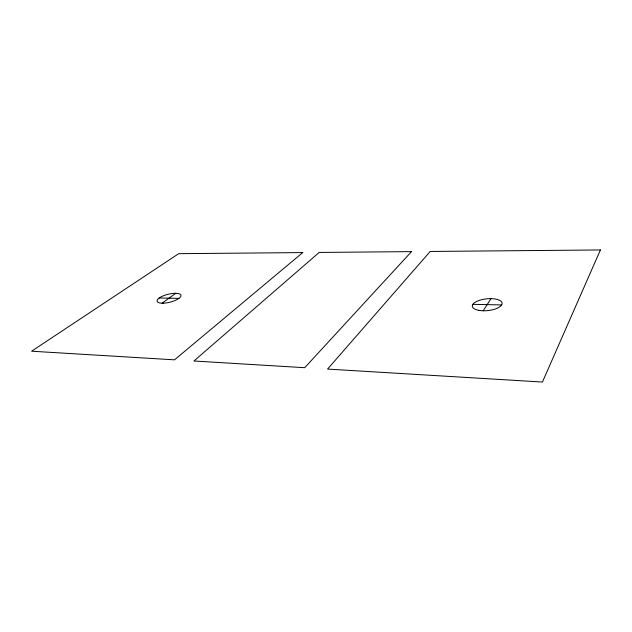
<?xml version="1.0" encoding="UTF-8"?>
<svg xmlns="http://www.w3.org/2000/svg" width="632" height="632" viewBox="0 0 632 632"><rect width="100%" height="100%" fill="white"/><g stroke="black" fill="none" stroke-linecap="round" stroke-linejoin="round"><path stroke-width="0.95" d="M483.211 310.778L490.977 298.644M162.108 303.194L175.728 293.295M159.201 297.988L178.919 298.391M472.87 304.34L501.65 304.924M600.4 249.956L542.43 382.044L327.566 369.072L430.21 251.457L600.4 249.956M411.519 251.623L304.711 367.698L193.913 361.006L319.2 252.437L411.519 251.623M302.736 252.579L174.511 359.837L31.6 351.21L178.674 253.677L302.736 252.579M163.372 303.178A12.308 4.076 -14 0 0 180.957 295.444A12.308 4.076 -14 0 0 162.614 296.108A12.308 4.076 -14 0 0 163.372 303.178M478.606 310.312A14.97 5.909 -5.9 0 0 502.053 303.968A14.97 5.909 -5.9 0 0 480.968 299.868A14.97 5.909 -5.9 0 0 478.606 310.312"/></g></svg>
